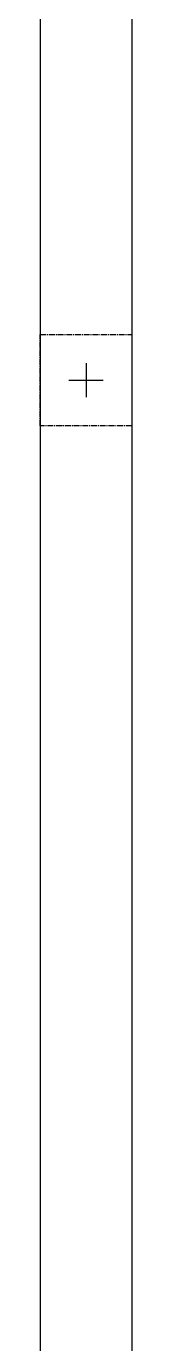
# Model space of a CAD drawing. Header units: millimetres. Extents: x 2519235 to 7246330, y 25937 to 201821.
# Drawn here: x 2744594 to 2744894, y 82011 to 86344 of the extents above; entities that cross this region are included whole.
import ezdxf

# ---------------------------------------------------------------- set-up
doc = ezdxf.new("R2010")
doc.units = ezdxf.units.MM
doc.linetypes.add('Xref-PLAN-106.940$0$CENTER2', pattern=[28.575, 19.05, -3.175, 3.175, -3.175])
doc.layers.add('Xref-PLAN-106.940$0$_Beam', color=7, linetype='Continuous')
doc.layers.add('Xref-PLAN-106.940$0$_Col-B', color=7, linetype='Xref-PLAN-106.940$0$CENTER2')

# ---------------------------------------------------------------- blocks, each defined once
blk = doc.blocks.new('Xref-PLAN-106.940$0$_C300-300')
at = {"color": 7}
blk.add_lwpolyline([(-150, 0), (150, 0), (150, -300), (-150, -300)], close=True, dxfattribs=at)
at = {"layer": 'Defpoints', "color": 7}
for p, q in [((0, -94.1), (0, -205.9)), ((-55.9, -150), (55.9, -150))]:
    blk.add_line(p, q, dxfattribs=at)
blk = doc.blocks.new('Xref-PLAN-106.940')
at = {"layer": 'Xref-PLAN-106.940$0$_Beam', "color": 7}
for p, q in [((145669.2, 22958.4), (145669.2, 17298.4)), ((145969.2, 22958.4), (145969.2, 17298.4))]:
    blk.add_line(p, q, dxfattribs=at)
at = {"layer": 'Xref-PLAN-106.940$0$_Col-B', "color": 7}
blk.add_blockref('Xref-PLAN-106.940$0$_C300-300', (145819.2, 21025.3), dxfattribs=at)
blk = doc.blocks.new('W-1-PP17-ENT1_REV03_20260817-115107_UPPER_ROOF_EXPL')
at = {"color": 7}
blk.add_blockref('Xref-PLAN-106.940', (-135619.3, -23258.4), dxfattribs=at)

msp = doc.modelspace()

# ---------------------------------------------------------------- block references
at = {"color": 7}
msp.add_blockref('W-1-PP17-ENT1_REV03_20260817-115107_UPPER_ROOF_EXPL', (2734544.161, 87563.69), dxfattribs=at)

doc.saveas('drawing.dxf')
